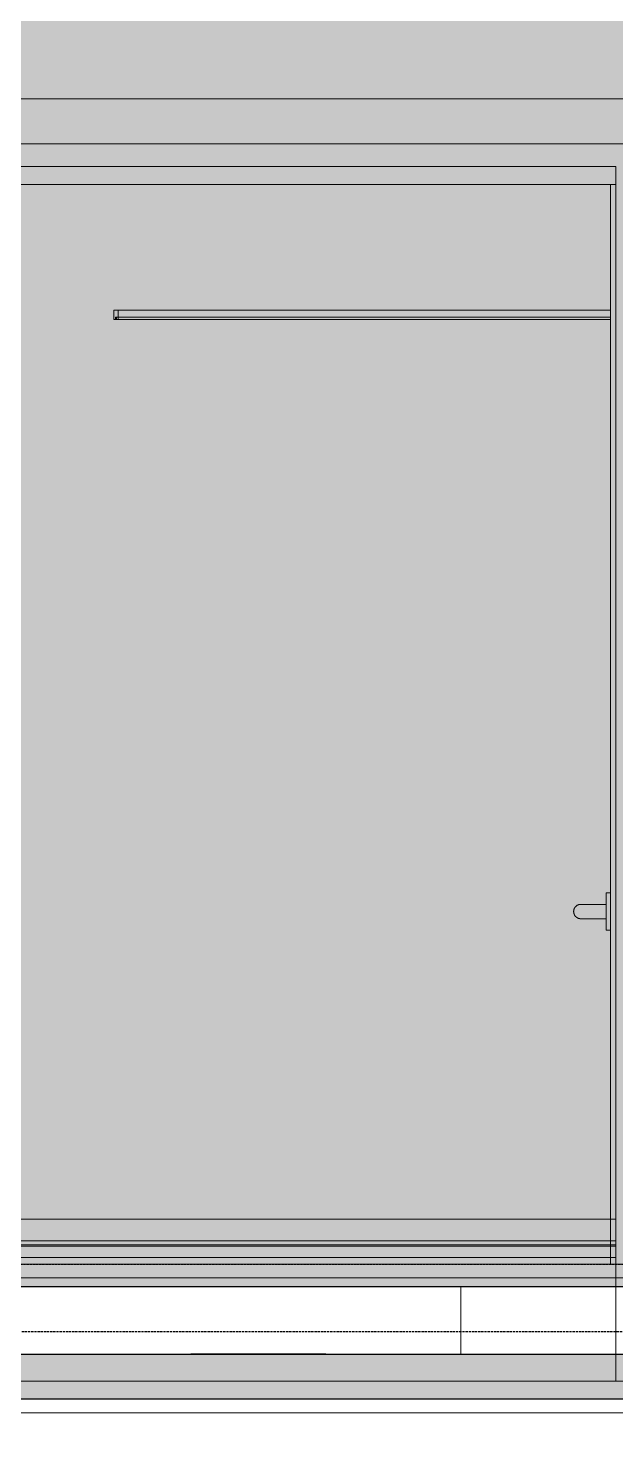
# Model space of a CAD drawing. Header units: millimetres. Extents: x 632 to 645312, y -3890 to 22200.
# Drawn here: x 636957 to 638265, y 4825 to 7948 of the extents above; entities that cross this region are included whole.
import ezdxf

# ---------------------------------------------------------------- set-up
doc = ezdxf.new("R2010")
doc.units = ezdxf.units.MM
doc.linetypes.add('Hidden Double', pattern=[7, 5, -2])
for name, color, linetype, lineweight in [('A-000-M_MASS', 13, 'Continuous', 25), ('A-010-M_ROOM_SEPARATION', 32, 'Continuous', 13), ('A-200-H_WALL', 111, 'Continuous', 13), ('A-200-M_WALL_EXT', 113, 'Continuous', 13), ('A-230-H-FLOOR', 190, 'Continuous', 13), ('A-230-M_FLOOR', 192, 'Continuous', 13), ('A-230-MH_FLOOR', 190, 'Hidden Double', 13), ('A-350-M_CEILING', 13, 'Continuous', 13), ('A-700-M_FFE', 30, 'Continuous', 13), ('S-160-M_FOUND', 171, 'Continuous', 13), ('Z-230-A_LEVEL', 51, 'Continuous', 13)]:
    doc.layers.add(name, color=color, linetype=linetype, lineweight=lineweight)
pattern_1 = [(45, (615418.1, 0), (-1414.214, 0), [750, -3000]), (45, (616418.1, 1000), (-1414.214, 0), [750, -3000]), (45, (617418.1, -300), (-1414.214, 0), [250, -2000]), (90, (617418.13, 500), (-500, 500), [500, -2000]), (315, (617418.1, 1000), (0, 2828.43), [500, -3000]), (0, (616418.1, 1000), (2000, 2000), [300, -1000]), (0, (613918.1, 2000), (2000, 2000), [300, -2000])]

# ---------------------------------------------------------------- blocks, each defined once
blk = doc.blocks.new('WALL_FINISH - M-TIL2 Wall Tile-2934546-S6_501-SECTION C1')
at = {"layer": 'A-000-M_MASS', "color": 53, "lineweight": 5}
for p, q in [((4345706.3, 7600), (4345702.3, 7600)), ((4345702.3, 7600), (4345706.3, 7600)), ((4345702.3, 6000), (4345702.3, 7600)), ((4345702.3, 6000), (4345702.3, 7600)), ((4345714.3, 7600), (4345706.3, 7600)), ((4345706.3, 7600), (4345714.3, 7600)), ((4348772.3, 7600), (4345714.3, 7600)), ((4345714.3, 7600), (4348772.3, 7600)), ((4348784.3, 7600), (4348772.3, 7600)), ((4348772.3, 7600), (4348784.3, 7600)), ((4348784.3, 7600), (4348784.3, 5300)), ((4348784.3, 5300), (4348784.3, 7600)), ((4345702.3, 5880), (4345702.3, 6000)), ((4345702.3, 5880), (4345702.3, 6000)), ((4345702.3, 5300), (4345702.3, 5880)), ((4345702.3, 5300), (4345702.3, 5880)), ((4345706.3, 5300), (4345702.3, 5300)), ((4345702.3, 5300), (4345706.3, 5300)), ((4345714.3, 5300), (4345706.3, 5300)), ((4345706.3, 5300), (4345714.3, 5300)), ((4348772.3, 5300), (4345714.3, 5300)), ((4345714.3, 5300), (4346080.3, 5300)), ((4346080.3, 5300), (4348772.3, 5300)), ((4348784.3, 5300), (4348772.3, 5300)), ((4348772.3, 5300), (4348784.3, 5300))]:
    blk.add_line(p, q, dxfattribs=at)
blk = doc.blocks.new('WALL_FINISH - M-TIL2 Wall Tile-V67-S6_501-SECTION C1')
at = {"layer": 'A-000-M_MASS', "color": 53, "lineweight": 5}
for p, q in [((4348784.3, 7600), (4348772.3, 7600)), ((4348772.3, 7600), (4348772.3, 7321)), ((4348784.3, 7600), (4348772.3, 7600)), ((4348772.3, 7321), (4348772.3, 7600)), ((4348784.3, 5300), (4348784.3, 7600)), ((4348784.3, 5300), (4348784.3, 7600)), ((4348772.3, 7321), (4348772.3, 7305)), ((4348772.3, 7305), (4348772.3, 7321)), ((4348772.3, 7305), (4348772.3, 7300)), ((4348772.3, 7300), (4348772.3, 7305)), ((4348772.3, 7300), (4348772.3, 6024.1)), ((4348772.3, 6024.1), (4348772.3, 7300)), ((4348772.3, 6024.1), (4348772.3, 6015.9)), ((4348772.3, 5973.3), (4348772.3, 6024.1)), ((4348772.3, 6015.9), (4348772.3, 5973.3)), ((4348772.3, 5972.8), (4348772.3, 5952.1)), ((4348772.3, 5943.9), (4348772.3, 5972.8)), ((4348772.3, 5952.1), (4348772.3, 5943.9)), ((4348772.3, 5943.9), (4348772.3, 5300)), ((4348772.3, 5300), (4348772.3, 5943.9)), ((4348772.3, 5300), (4348784.3, 5300)), ((4348772.3, 5300), (4348784.3, 5300))]:
    blk.add_line(p, q, dxfattribs=at)
blk = doc.blocks.new('GRA007_GRAB RAIL - DISABLED HORIZONTAL _BOBRICK_ - GRA011 - 750MM-3156529-S6_501-SECTION C1')
at = {"layer": 'A-700-M_FFE', "color": 53, "lineweight": 5}
for p, q in [((4348762.3, 6000), (4348730.3, 6000)), ((4348762.3, 6000), (4348730.3, 6000)), ((4348772.3, 6025.5), (4348762.3, 6025.5)), ((4348772.3, 6025.5), (4348762.3, 6025.5)), ((4348762.3, 6025.5), (4348762.3, 5984)), ((4348762.3, 6025.5), (4348762.3, 6024.1)), ((4348762.3, 6024.1), (4348762.3, 6020)), ((4348762.3, 6024.1), (4348762.3, 5999.6)), ((4348762.3, 6024.1), (4348762.3, 6020)), ((4348762.3, 6020), (4348762.3, 6013.4)), ((4348762.3, 6020), (4348762.3, 6013.4)), ((4348762.3, 6013.4), (4348762.3, 6004.8)), ((4348762.3, 6013.4), (4348762.3, 6004.8)), ((4348762.3, 6004.8), (4348762.3, 5999.6)), ((4348762.3, 6004.8), (4348762.3, 5999.6)), ((4348762.3, 5999.5), (4348762.3, 6000)), ((4348762.3, 5999.5), (4348762.3, 6000)), ((4348762.3, 5999.5), (4348762.3, 6000)), ((4348762.3, 5995.3), (4348762.3, 5999.5)), ((4348762.3, 5995.3), (4348762.3, 5999.5)), ((4348762.3, 5995.3), (4348762.3, 5999.5)), ((4348762.3, 5997.9), (4348762.3, 5999.5)), ((4348762.3, 5998), (4348762.3, 5995.4)), ((4348762.3, 5998), (4348762.3, 5995.4)), ((4348762.3, 5998), (4348762.3, 5995.4)), ((4348762.3, 5995.3), (4348762.3, 5997.9)), ((4348772.3, 5984), (4348772.3, 6025.5)), ((4348772.3, 6024.1), (4348772.3, 6025.5)), ((4348772.3, 6024.1), (4348772.3, 6025.5)), ((4348772.3, 6020), (4348772.3, 6024.1)), ((4348772.3, 5984), (4348772.3, 6024.1)), ((4348772.3, 6016.2), (4348772.3, 6024.1)), ((4348772.3, 6013.4), (4348772.3, 6020)), ((4348772.3, 6013.4), (4348772.3, 6016.2)), ((4348772.3, 6004.8), (4348772.3, 6013.4)), ((4348772.3, 6004.8), (4348772.3, 6013.4)), ((4348772.3, 5994.8), (4348772.3, 6004.8)), ((4348772.3, 5994.8), (4348772.3, 6004.8)), ((4348730.3, 5968), (4348762.3, 5968)), ((4348730.3, 5968), (4348762.3, 5968)), ((4348762.3, 5994.8), (4348762.3, 5984)), ((4348762.3, 5994.8), (4348762.3, 5984)), ((4348762.3, 5994.8), (4348762.3, 5984)), ((4348762.3, 5984), (4348762.3, 5994.8)), ((4348762.3, 5984), (4348762.3, 5994.8)), ((4348762.3, 5984), (4348762.3, 5994.8)), ((4348762.3, 5992), (4348762.3, 5994.8)), ((4348762.3, 5988.2), (4348762.3, 5992)), ((4348762.3, 5984), (4348762.3, 5988.2)), ((4348762.3, 5984), (4348762.3, 5972.8)), ((4348762.3, 5984), (4348762.3, 5942.5)), ((4348762.3, 5984), (4348762.3, 5972.8)), ((4348762.3, 5984), (4348762.3, 5972.8)), ((4348762.3, 5973.2), (4348762.3, 5984)), ((4348762.3, 5973.2), (4348762.3, 5984)), ((4348762.3, 5973.2), (4348762.3, 5984)), ((4348762.3, 5979.9), (4348762.3, 5984)), ((4348762.3, 5976), (4348762.3, 5979.9)), ((4348762.3, 5973.2), (4348762.3, 5976)), ((4348762.3, 5972.7), (4348762.3, 5972.8)), ((4348762.3, 5972.7), (4348762.3, 5972.8)), ((4348762.3, 5972.7), (4348762.3, 5972.8)), ((4348762.3, 5972.7), (4348762.3, 5972.8)), ((4348762.3, 5972.7), (4348762.3, 5970.1)), ((4348762.3, 5972.7), (4348762.3, 5970.1)), ((4348762.3, 5972.7), (4348762.3, 5970.1)), ((4348762.3, 5968.6), (4348762.3, 5972.7)), ((4348762.3, 5968.6), (4348762.3, 5972.7)), ((4348762.3, 5968.6), (4348762.3, 5972.7)), ((4348762.3, 5970.2), (4348762.3, 5972.7)), ((4348762.3, 5968.6), (4348762.3, 5970.2)), ((4348762.3, 5968), (4348762.3, 5968.6)), ((4348762.3, 5968), (4348762.3, 5968.6)), ((4348762.3, 5968), (4348762.3, 5968.6)), ((4348762.3, 5968.4), (4348762.3, 5963.3)), ((4348762.3, 5968.4), (4348762.3, 5943.9)), ((4348762.3, 5968.4), (4348762.3, 5963.3)), ((4348772.3, 5984), (4348772.3, 5994.8)), ((4348772.3, 5984), (4348772.3, 5994.8)), ((4348772.3, 5973.3), (4348772.3, 5984)), ((4348772.3, 5942.5), (4348772.3, 5984)), ((4348772.3, 5973.3), (4348772.3, 5984)), ((4348772.3, 5973.3), (4348772.3, 5984)), ((4348772.3, 5972.8), (4348772.3, 5973.3)), ((4348772.3, 5972.8), (4348772.3, 5973.3)), ((4348772.3, 5972.8), (4348772.3, 5973.3)), ((4348772.3, 5963.3), (4348772.3, 5972.8)), ((4348772.3, 5943.9), (4348772.3, 5972.8)), ((4348772.3, 5963.3), (4348772.3, 5972.8)), ((4348762.3, 5963.3), (4348762.3, 5954.7)), ((4348762.3, 5963.3), (4348762.3, 5954.7)), ((4348762.3, 5954.7), (4348762.3, 5948.1)), ((4348762.3, 5954.7), (4348762.3, 5948.1)), ((4348762.3, 5948.1), (4348762.3, 5943.9)), ((4348762.3, 5948.1), (4348762.3, 5943.9)), ((4348762.3, 5943.9), (4348762.3, 5942.5)), ((4348762.3, 5942.5), (4348772.3, 5942.5)), ((4348762.3, 5942.5), (4348772.3, 5942.5)), ((4348772.3, 5954.7), (4348772.3, 5963.3)), ((4348772.3, 5954.7), (4348772.3, 5963.3)), ((4348772.3, 5948.1), (4348772.3, 5954.7)), ((4348772.3, 5951.8), (4348772.3, 5954.7)), ((4348772.3, 5943.9), (4348772.3, 5951.8)), ((4348772.3, 5943.9), (4348772.3, 5948.1)), ((4348772.3, 5942.5), (4348772.3, 5943.9)), ((4348772.3, 5942.5), (4348772.3, 5943.9))]:
    blk.add_line(p, q, dxfattribs=at)
at = {"layer": 'A-700-M_FFE', "color": 53, "lineweight": 5, "flags": 128}
for points in [[(4348690.3, 5984), (4348690.3, 5984.7), (4348690.4, 5985.3), (4348690.4, 5985.9), (4348690.5, 5986.6), (4348690.6, 5987.2), (4348690.8, 5987.8), (4348690.9, 5988.4), (4348691.1, 5989.1), (4348691.3, 5989.7), (4348691.6, 5990.3), (4348691.8, 5990.8), (4348692.1, 5991.4), (4348692.4, 5992), (4348692.7, 5992.5), (4348693.1, 5993.1), (4348693.5, 5993.6), (4348693.9, 5994.1), (4348694.3, 5994.6), (4348694.7, 5995), (4348695.2, 5995.5), (4348695.6, 5995.9), (4348696.1, 5996.4), (4348696.6, 5996.8), (4348697.1, 5997.1), (4348697.7, 5997.5), (4348698.2, 5997.8), (4348698.8, 5998.1), (4348699.3, 5998.4), (4348699.9, 5998.7), (4348700.5, 5998.9), (4348701.1, 5999.2), (4348701.7, 5999.4), (4348702.3, 5999.5), (4348703, 5999.7), (4348703.6, 5999.8), (4348704.2, 5999.9), (4348704.8, 6000), (4348705.5, 6000), (4348706.1, 6000), (4348706.3, 6000)], [(4348706.3, 6000), (4348706.3, 6000), (4348706.4, 6000), (4348706.5, 6000), (4348706.6, 6000), (4348706.8, 6000), (4348707, 6000), (4348707.2, 6000), (4348707.5, 6000), (4348707.8, 6000), (4348708.2, 6000), (4348708.6, 6000), (4348709, 6000), (4348709.5, 6000), (4348710, 6000), (4348710.5, 6000), (4348711, 6000), (4348711.6, 6000), (4348712.3, 6000), (4348712.9, 6000), (4348713.6, 6000), (4348714.3, 6000), (4348715, 6000), (4348715.8, 6000), (4348716.5, 6000), (4348717.3, 6000), (4348718.2, 6000), (4348719, 6000), (4348719.8, 6000), (4348720.7, 6000), (4348721.6, 6000), (4348722.5, 6000), (4348723.4, 6000), (4348724.3, 6000), (4348725.3, 6000), (4348726.2, 6000), (4348727.2, 6000), (4348728.1, 6000), (4348729.1, 6000), (4348730, 6000), (4348730.3, 6000)], [(4348730.3, 6000), (4348729.3, 6000), (4348728.4, 6000), (4348727.4, 6000), (4348726.5, 6000), (4348725.5, 6000), (4348724.6, 6000), (4348723.7, 6000), (4348722.7, 6000), (4348721.8, 6000), (4348721, 6000), (4348720.1, 6000), (4348719.2, 6000), (4348718.4, 6000), (4348717.6, 6000), (4348716.7, 6000), (4348716, 6000), (4348715.2, 6000), (4348714.5, 6000), (4348713.8, 6000), (4348713.1, 6000), (4348712.4, 6000), (4348711.8, 6000), (4348711.2, 6000), (4348710.6, 6000), (4348710.1, 6000), (4348709.6, 6000), (4348709.1, 6000), (4348708.7, 6000), (4348708.3, 6000), (4348707.9, 6000), (4348707.6, 6000), (4348707.3, 6000), (4348707.1, 6000), (4348706.8, 6000), (4348706.6, 6000), (4348706.5, 6000), (4348706.4, 6000), (4348706.3, 6000), (4348706.3, 6000)], [(4348706.3, 5968), (4348705.7, 5968), (4348705, 5968.1), (4348704.4, 5968.1), (4348703.8, 5968.2), (4348703.1, 5968.3), (4348702.5, 5968.5), (4348701.9, 5968.6), (4348701.3, 5968.8), (4348700.7, 5969.1), (4348700.1, 5969.3), (4348699.5, 5969.5), (4348698.9, 5969.8), (4348698.3, 5970.1), (4348697.8, 5970.5), (4348697.3, 5970.8), (4348696.7, 5971.2), (4348696.2, 5971.6), (4348695.7, 5972), (4348695.3, 5972.4), (4348694.8, 5972.9), (4348694.4, 5973.3), (4348694, 5973.8), (4348693.6, 5974.3), (4348693.2, 5974.8), (4348692.8, 5975.4), (4348692.5, 5975.9), (4348692.2, 5976.5), (4348691.9, 5977.1), (4348691.6, 5977.6), (4348691.4, 5978.2), (4348691.2, 5978.8), (4348691, 5979.4), (4348690.8, 5980.1), (4348690.7, 5980.7), (4348690.5, 5981.3), (4348690.4, 5981.9), (4348690.4, 5982.6), (4348690.3, 5983.2), (4348690.3, 5983.9), (4348690.3, 5984)], [(4348730.3, 5968), (4348729.3, 5968), (4348728.4, 5968), (4348727.4, 5968), (4348726.5, 5968), (4348725.5, 5968), (4348724.6, 5968), (4348723.7, 5968), (4348722.7, 5968), (4348721.8, 5968), (4348721, 5968), (4348720.1, 5968), (4348719.2, 5968), (4348718.4, 5968), (4348717.6, 5968), (4348716.7, 5968), (4348716, 5968), (4348715.2, 5968), (4348714.5, 5968), (4348713.8, 5968), (4348713.1, 5968), (4348712.4, 5968), (4348711.8, 5968), (4348711.2, 5968), (4348710.6, 5968), (4348710.1, 5968), (4348709.6, 5968), (4348709.1, 5968), (4348708.7, 5968), (4348708.3, 5968), (4348707.9, 5968), (4348707.6, 5968), (4348707.3, 5968), (4348707.1, 5968), (4348706.8, 5968), (4348706.6, 5968), (4348706.5, 5968), (4348706.4, 5968), (4348706.3, 5968), (4348706.3, 5968)], [(4348706.3, 5968), (4348706.3, 5968), (4348706.4, 5968), (4348706.5, 5968), (4348706.6, 5968), (4348706.8, 5968), (4348707, 5968), (4348707.2, 5968), (4348707.5, 5968), (4348707.8, 5968), (4348708.2, 5968), (4348708.6, 5968), (4348709, 5968), (4348709.5, 5968), (4348710, 5968), (4348710.5, 5968), (4348711, 5968), (4348711.6, 5968), (4348712.3, 5968), (4348712.9, 5968), (4348713.6, 5968), (4348714.3, 5968), (4348715, 5968), (4348715.8, 5968), (4348716.5, 5968), (4348717.3, 5968), (4348718.2, 5968), (4348719, 5968), (4348719.8, 5968), (4348720.7, 5968), (4348721.6, 5968), (4348722.5, 5968), (4348723.4, 5968), (4348724.3, 5968), (4348725.3, 5968), (4348726.2, 5968), (4348727.2, 5968), (4348728.1, 5968), (4348729.1, 5968), (4348730, 5968), (4348730.3, 5968)]]:
    blk.add_lwpolyline(points, dxfattribs=at)
blk = doc.blocks.new('CTR006_CUTRAIN TRACK - CTR006-3176799-S6_501-SECTION C1')
at = {"layer": 'A-700-M_FFE', "color": 53, "lineweight": 5}
for p, q in [((4347667.3, 7321), (4347667.3, 7300)), ((4347667.3, 7321), (4347677.3, 7321)), ((4347667.3, 7300), (4347667.3, 7321)), ((4347872.3, 7321), (4347667.3, 7321)), ((4347677.3, 7321), (4347677.3, 7306.7)), ((4347677.3, 7321), (4347682.2, 7321)), ((4347682.2, 7321), (4347696.6, 7321)), ((4347696.6, 7321), (4347719.8, 7321)), ((4347719.8, 7321), (4347750.7, 7321)), ((4347750.7, 7321), (4347787.7, 7321)), ((4347787.7, 7321), (4347826.6, 7321)), ((4347828.9, 7321), (4347872.3, 7321)), ((4348772.3, 7321), (4347872.3, 7321)), ((4347872.3, 7321), (4348772.3, 7321)), ((4348772.3, 7321), (4348772.3, 7300)), ((4348772.3, 7305), (4348772.3, 7321)), ((4347671.3, 7300), (4347667.3, 7300)), ((4347667.3, 7300), (4347872.3, 7300)), ((4347671.3, 7305), (4347671.3, 7300)), ((4347671.6, 7305), (4347675.8, 7305)), ((4347676.3, 7300), (4347671.6, 7300)), ((4347673.8, 7305), (4347673.8, 7300)), ((4347673.8, 7301.9), (4347673.8, 7305)), ((4347677.3, 7300), (4347673.8, 7300)), ((4347673.8, 7300), (4347678.8, 7300)), ((4347678.8, 7305), (4347674.8, 7305)), ((4347676.3, 7305), (4347691.2, 7305)), ((4347691.2, 7300), (4347676.3, 7300)), ((4347677.3, 7303.5), (4347677.3, 7300)), ((4347748.3, 7300), (4347677.7, 7300)), ((4347693.4, 7305), (4347678.8, 7305)), ((4347678.8, 7300), (4347693.5, 7300)), ((4347715.2, 7300), (4347691.2, 7300)), ((4347693.1, 7305), (4347715.2, 7305)), ((4347717.1, 7305), (4347693.5, 7305)), ((4347693.5, 7300), (4347717.1, 7300)), ((4347715.2, 7305), (4347747, 7305)), ((4347747, 7300), (4347715.2, 7300)), ((4347748.5, 7305), (4347717.1, 7305)), ((4347717.1, 7300), (4347748.5, 7300)), ((4347747, 7305), (4347783.2, 7305)), ((4347783.2, 7300), (4347747, 7300)), ((4347786.2, 7305), (4347748.5, 7305)), ((4347748.5, 7300), (4347786.2, 7300)), ((4347786.1, 7300), (4347750.7, 7300)), ((4347785.1, 7305), (4347826.7, 7305)), ((4347826.7, 7300), (4347785.1, 7300)), ((4347826.6, 7305), (4347786.2, 7305)), ((4347786.2, 7300), (4347826.6, 7300)), ((4347826.6, 7300), (4347787.7, 7300)), ((4347827.6, 7305), (4347872.3, 7305)), ((4347872.3, 7300), (4347827.6, 7300)), ((4347872.3, 7305), (4347828.1, 7305)), ((4347828.1, 7300), (4347872.3, 7300)), ((4347872.3, 7300), (4347828.9, 7300)), ((4348772.3, 7305), (4347872.3, 7305)), ((4347872.3, 7305), (4348772.3, 7305)), ((4348772.3, 7300), (4347872.3, 7300)), ((4348772.3, 7300), (4347872.3, 7300)), ((4347872.3, 7300), (4348772.3, 7300)), ((4347872.3, 7300), (4348772.3, 7300)), ((4348772.3, 7300), (4348772.3, 7305)), ((4348772.3, 7305), (4348772.3, 7300)), ((4348772.3, 7300), (4348772.3, 7305))]:
    blk.add_line(p, q, dxfattribs=at)
blk = doc.blocks.new('WALL_FINISH - M-FLT1 - Skirting Tile-2727682-S6_501-SECTION C1')
at = {"layer": 'A-000-M_MASS', "color": 53, "lineweight": 5}
for p, q in [((4348772.3, 5300), (4346080.3, 5300)), ((4346080.3, 5300), (4348772.3, 5300)), ((4346080.3, 5252), (4346080.3, 5300)), ((4346080.3, 5252), (4346080.3, 5300)), ((4348784.3, 5300), (4348772.3, 5300)), ((4348772.3, 5300), (4348784.3, 5300)), ((4348784.3, 5300), (4348784.3, 5252)), ((4348784.3, 5252), (4348784.3, 5300)), ((4346080.3, 5240), (4346080.3, 5252)), ((4346080.3, 5240), (4346080.3, 5252)), ((4348784.3, 5252), (4348784.3, 5240)), ((4348784.3, 5240), (4348784.3, 5252)), ((4346080.3, 5200), (4346080.3, 5240)), ((4346080.3, 5200), (4346080.3, 5240)), ((4348784.3, 5240), (4348784.3, 5200)), ((4348784.3, 5200), (4348784.3, 5240)), ((4348772.3, 5200), (4346080.3, 5200)), ((4346080.3, 5200), (4348772.3, 5200)), ((4348784.3, 5200), (4348772.3, 5200)), ((4348772.3, 5200), (4348784.3, 5200))]:
    blk.add_line(p, q, dxfattribs=at)
blk = doc.blocks.new('WALL_FINISH - M-FLT1 - Skirting Tile-V68-S6_501-SECTION C1')
at = {"layer": 'A-000-M_MASS', "color": 53, "lineweight": 5}
for p, q in [((4348784.3, 5300), (4348772.3, 5300)), ((4348772.3, 5300), (4348772.3, 5200)), ((4348784.3, 5300), (4348772.3, 5300)), ((4348772.3, 5252), (4348772.3, 5300)), ((4348784.3, 5200), (4348784.3, 5300)), ((4348784.3, 5252), (4348784.3, 5300)), ((4348772.3, 5240), (4348772.3, 5252)), ((4348784.3, 5240), (4348784.3, 5252)), ((4348772.3, 5200), (4348772.3, 5240)), ((4348784.3, 5200), (4348784.3, 5240)), ((4348772.3, 5200), (4348784.3, 5200)), ((4348772.3, 5200), (4348784.3, 5200))]:
    blk.add_line(p, q, dxfattribs=at)
blk = doc.blocks.new('25021-APA-ZZ-ZZ-M3-AR-000001_V3_rvt-8-S6_501-SECTION C1')
at = {"layer": 'A-010-M_ROOM_SEPARATION', "color": 53, "lineweight": 5}
for p, q in [((4346080.3, 5240), (4348772.3, 5240)), ((4348772.3, 5240), (4348784.3, 5240))]:
    blk.add_line(p, q, dxfattribs=at)
at = {"layer": 'A-200-M_WALL_EXT', "color": 53, "lineweight": 5}
for p, q in [((4345706.3, 7640), (4348784.3, 7640)), ((4348784.3, 7640), (4345706.3, 7640)), ((4348784.3, 7640), (4348784.3, 7600)), ((4348784.3, 7600), (4348784.3, 5252)), ((4348784.3, 5252), (4348784.3, 5240)), ((4348772.3, 5240), (4346080.3, 5240)), ((4346080.3, 5240), (4348772.3, 5240)), ((4348784.3, 5240), (4348772.3, 5240)), ((4348772.3, 5240), (4348784.3, 5240)), ((4345562.3, 4940), (4350705.8, 4940)), ((4350681.6, 4940), (4345562.3, 4940))]:
    blk.add_line(p, q, dxfattribs=at)
at = {"layer": 'A-230-M_FLOOR', "color": 53, "lineweight": 5}
for p, q in [((4348784.3, 5252), (4345622.3, 5252)), ((4348772.3, 5252), (4346080.3, 5252)), ((4348784.3, 5252), (4348772.3, 5252)), ((4348784.3, 5252), (4348784.3, 5240)), ((4348784.3, 5243.5), (4345622.3, 5243.5)), ((4345622.3, 5240), (4348784.3, 5240)), ((4346080.3, 5240), (4348772.3, 5240)), ((4348772.3, 5240), (4346080.3, 5240)), ((4346080.3, 5240), (4348772.3, 5240)), ((4346080.3, 5240), (4348772.3, 5240)), ((4346080.3, 5215), (4348772.3, 5215)), ((4348772.3, 5240), (4348784.3, 5240)), ((4348784.3, 5240), (4348772.3, 5240)), ((4348772.3, 5240), (4348784.3, 5240)), ((4348772.3, 5240), (4348784.3, 5240)), ((4348772.3, 5215), (4348784.3, 5215)), ((4348784.3, 5240), (4348784.3, 5200)), ((4348784.3, 5200), (4348784.3, 5170)), ((4352473.3, 5170), (4345562.3, 5170)), ((4350705.9, 5170), (4345562.3, 5170)), ((4348784.3, 5170), (4348784.3, 4940)), ((4353282.3, 4940), (4312082.3, 4940)), ((4350690.6, 4940), (4345562.3, 4940)), ((4345562.3, 4940), (4350705.9, 4940)), ((4350690.6, 4940), (4345562.3, 4940)), ((4348784.3, 4940), (4345706.3, 4940)), ((4345562.3, 4870), (4352473.3, 4870)), ((4345562.3, 4870), (4352473.3, 4870))]:
    blk.add_line(p, q, dxfattribs=at)
at = {"layer": 'A-350-M_CEILING', "color": 53, "lineweight": 5}
for p, q in [((4352336.3, 7790), (4345538.3, 7790)), ((4352336.3, 7790), (4345538.3, 7790)), ((4345538.3, 7690), (4352336.3, 7690)), ((4345538.3, 7690), (4352336.3, 7690))]:
    blk.add_line(p, q, dxfattribs=at)
at = {"layer": 'A-000-M_MASS', "color": 53, "lineweight": 5}
for name in ['WALL_FINISH - M-TIL2 Wall Tile-2934546-S6_501-SECTION C1', 'WALL_FINISH - M-TIL2 Wall Tile-V67-S6_501-SECTION C1', 'WALL_FINISH - M-FLT1 - Skirting Tile-2727682-S6_501-SECTION C1', 'WALL_FINISH - M-FLT1 - Skirting Tile-V68-S6_501-SECTION C1']:
    blk.add_blockref(name, (0, 0), dxfattribs=at)
at = {"layer": 'A-700-M_FFE', "color": 53, "lineweight": 5}
for name in ['CTR006_CUTRAIN TRACK - CTR006-3176799-S6_501-SECTION C1', 'GRA007_GRAB RAIL - DISABLED HORIZONTAL _BOBRICK_ - GRA011 - 750MM-3156529-S6_501-SECTION C1']:
    blk.add_blockref(name, (0, 0), dxfattribs=at)

msp = doc.modelspace()

# ---------------------------------------------------------------- hatches: boundary and pattern name
at = {"layer": 'A-200-H_WALL'}
h = msp.add_hatch(color=256, dxfattribs=at)
h.paths.add_polyline_path([(641812.5, 4900), (642012.5, 4900), (642012.5, 5000), (641812.5, 5000), (641812.5, 4955.7), (641737.5, 4955.7), (641737.5, 5000), (635495.9, 5000), (635495.9, 4900), (641737.5, 4900)])
h.paths.add_polyline_path([(642012.5, 5150), (642012.5, 8200), (642162.5, 8200), (642162.5, 15858.3), (635495.9, 16441.5), (635495.9, 15899.7), (641710.8, 15356), (641710.8, 15448), (641910.8, 15448), (641910.8, 15248), (641820.5, 15248), (641820.5, 15225.9), (641887.5, 15225.9), (641887.5, 14722.1), (641812.5, 14722.1), (641812.5, 15248), (641710.8, 15248), (641710.8, 15280.7), (641691.5, 15282.4), (641690.2, 15267.4), (635495.9, 15809.4), (635495.9, 5150), (641737.5, 5150), (641737.5, 5378), (641804.5, 5378), (641804.5, 5472.4), (641812.5, 5472.4), (641812.5, 5150), (641904.5, 5150)])
h.paths.add_polyline_path([(641904.8, 15254), (641904.8, 15442), (641716.8, 15442), (641716.8, 15355.5), (641801.2, 15348.1), (641794.7, 15273.4), (641716.8, 15280.2), (641716.8, 15254), (641812.5, 15254), (641812.5, 15282.5), (641820.5, 15282.5), (641820.5, 15254)])
at = {"layer": 'A-230-H-FLOOR'}
h = msp.add_hatch(dxfattribs=at)
h.set_pattern_fill('FP_49', color=256, style=0, pattern_type=2)
h.set_pattern_definition(pattern_1)
h.paths.add_polyline_path([(640144.3, 5000), (642012.5, 5000), (642012.5, 5150), (634442.5, 5150), (634442.5, 5000), (638970.8, 5000)])
at = {"layer": 'S-160-M_FOUND'}
h = msp.add_hatch(dxfattribs=at)
h.set_pattern_fill('FP_49', color=256, style=0, pattern_type=2)
h.set_pattern_definition(pattern_1)
h.paths.add_polyline_path([(641317.8, 4500), (642362.5, 4500), (642362.5, 4900), (602225, 4900), (602225, 4500), (640144.3, 4500)])

# ---------------------------------------------------------------- linework, layer by layer
at = {"layer": 'A-230-M_FLOOR', "lineweight": 25}
for p, q in [((642012.5, 5150), (634442.5, 5150)), ((634442.5, 5000), (642012.5, 5000))]:
    msp.add_line(p, q, dxfattribs=at)
at = {"layer": 'A-230-MH_FLOOR', "lineweight": 25}
for p, q in [((635042.6, 5200), (640238, 5200)), ((640238, 5050), (635042.6, 5050))]:
    msp.add_line(p, q, dxfattribs=at)
at = {"layer": 'S-160-M_FOUND', "lineweight": 25}
msp.add_line((642362.5, 4900), (602225, 4900), dxfattribs=at)
at = {"layer": 'Z-230-A_LEVEL'}
msp.add_line((549528.4, 5200), (645312.1, 5200), dxfattribs=at)

# ---------------------------------------------------------------- block references
at = {"color": 10, "lineweight": 5}
msp.add_blockref('25021-APA-ZZ-ZZ-M3-AR-000001_V3_rvt-8-S6_501-SECTION C1', (-3710519.8, 0), dxfattribs=at)

doc.saveas('drawing.dxf')
